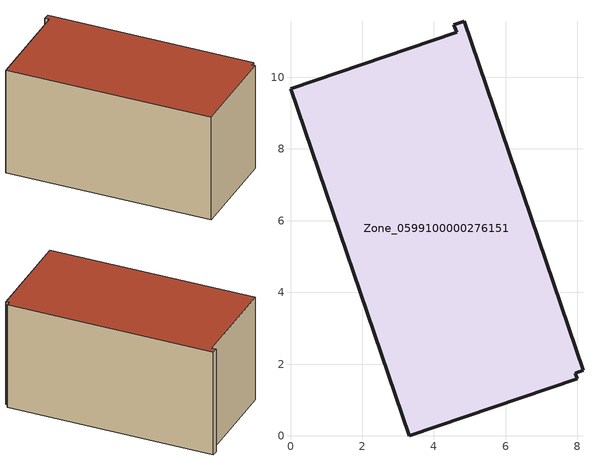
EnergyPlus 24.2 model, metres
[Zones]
Zone_0599100000276151
 floor ground (C_G): 7.94,1.75 7.99,1.59 3.31,0 0,9.68 4.63,11.25 4.55,11.46 4.85,11.56 8.15,1.83 z0
 wall outside (C_F): 7.99,1.59 7.94,1.75 8.15,1.83 4.85,11.56 4.55,11.46 4.63,11.25 0,9.68 3.31,0 7.99,1.59 z0:5.49
 roof outside (C_R): 7.94,1.75 8.15,1.83 4.85,11.56 4.55,11.46 4.63,11.25 0,9.68 3.31,0 7.99,1.59 z5.49
[BUILDING]
Pand.0599100000276151: North Axis=0; Terrain=City; Loads Convergence Tolerance Value=0.04; Temperature Convergence Tolerance Value=0.4; Solar Distribution=FullExterior; Maximum Number of Warmup Days=25; Minimum Number of Warmup Days=1
[Site:Location]
Rotterdam.The.Hague.AP_ZH_NLD Design_Conditions: Latitude=51.96; Longitude=4.45; Time Zone=1; Elevation=-4.5
[SITE:GROUNDTEMPERATURE:BUILDINGSURFACE]
18, 18, 18, 18, 18, 18, 18, 18, 18, 18, 18, 18
[MATERIAL] Thermal Absorptance=0.9; Solar Absorptance=0.7; Visible Absorptance=0.7
Name | Roughness | Thickness | Conductivity | Density | Specific Heat
G.TI.1946-1964 | MediumSmooth | 0.15 | 1 | 540 | 1210
F.TI.1946-1964 | Rough | 0.3 | 0.857143 | 1920 | 840
R.TI.1946-1964 | MediumRough | 0.2 | 0.277778 | 1500 | 1000
[CONSTRUCTION]
C_G: G.TI.1946-1964
C_F: F.TI.1946-1964
C_R: R.TI.1946-1964
[ZONE]
Zone_0599100000276151: Type=1; Multiplier=1; Ceiling Height=Autocalculate; Volume=Autocalculate; Floor Area=autocalculate; Part of Total Floor Area=Yes
[ZONEINFILTRATION:DESIGNFLOWRATE]
Infil_Zone_0599100000276151: Zone or ZoneList or Space or SpaceList=Zone_0599100000276151; Schedule=AlwaysOn; Design Flow Rate Calculation Method=Flow/Area; Flow Rate per Floor Area=0.003; Constant Term Coefficient=1; Temperature Term Coefficient=0; Velocity Term Coefficient=0; Velocity Squared Term Coefficient=0
[HVACTEMPLATE:ZONE:IDEALLOADSAIRSYSTEM]
Zone_0599100000276151: Maximum Heating Supply Air Temperature=50; Minimum Cooling Supply Air Temperature=13; Maximum Heating Supply Air Humidity Ratio=0.0156; Minimum Cooling Supply Air Humidity Ratio=0.0077; Heating Limit=NoLimit; Cooling Limit=NoLimit; Dehumidification Control Type=ConstantSensibleHeatRatio; Cooling Sensible Heat Ratio=0.7; Dehumidification Setpoint=60; Humidification Control Type=None; Humidification Setpoint=30; Outdoor Air Method=None; Outdoor Air Flow Rate per Person=0.00944; Outdoor Air Flow Rate per Zone Floor Area=0; Outdoor Air Flow Rate per Zone=0; Demand Controlled Ventilation Type=None; Outdoor Air Economizer Type=NoEconomizer; Heat Recovery Type=None; Sensible Heat Recovery Effectiveness=0.7; Latent Heat Recovery Effectiveness=0.65
[ZONECONTROL:THERMOSTAT]
ThermostatControl_Zone_0599100000276151: Zone or ZoneList=Zone_0599100000276151; Control Type Schedule=DualSetpointControlType; Control 1=Thermostat_Zone_0599100000276151; Temperature Difference Between Cutout And Setpoint=0
[THERMOSTATSETPOINT:DUALSETPOINT]
Thermostat_Zone_0599100000276151: Heating Setpoint Temperature Schedule=HeatingSetpoint_Zone_0599100000276151; Cooling Setpoint Temperature Schedule=CoolingSetpoint_Zone_0599100000276151
[SCHEDULE:COMPACT]
HeatingSetpoint_Zone_0599100000276151: Through: 12/31, For: AllDays, Until: 24:00, 21
CoolingSetpoint_Zone_0599100000276151: Through: 12/31, For: AllDays, Until: 24:00, 24
DualSetpointControlType: Through: 12/31, For: AllDays, Until: 24:00, 4
AlwaysOn: Through: 12/31, For: AllDays, Until: 24:00, 1
